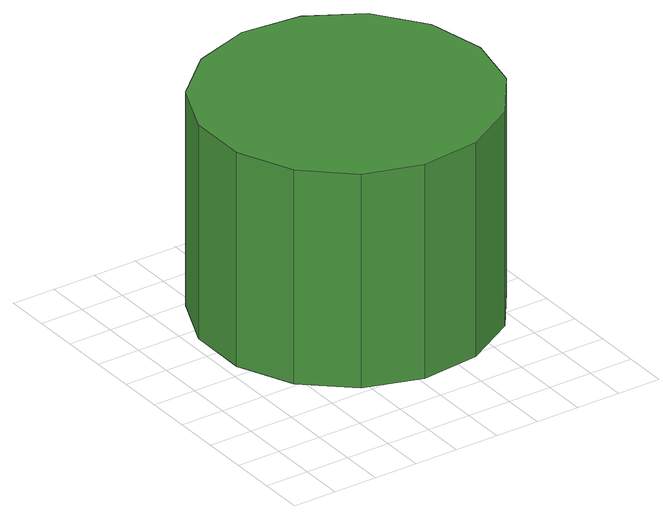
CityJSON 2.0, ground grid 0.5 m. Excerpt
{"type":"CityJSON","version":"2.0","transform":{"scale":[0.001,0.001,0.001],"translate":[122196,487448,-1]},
"CityObjects":{
"tree1":{"type":"SolitaryVegetationObject","attributes":{"function":"something"},"geometry":[{"type":"MultiSurface","lod":"1","boundaries":[[[0,1,2,3,4,5,6,7,8,9,10,11,12,13,14]],[[15,16,17,18,19,20,21,22,23,24,25,26,27,28,29]],[[0,29,28,1]],[[1,28,27,2]],[[2,27,26,3]],[[3,26,25,4]],[[4,25,24,5]],[[5,24,23,6]],[[6,23,22,7]],[[7,22,21,8]],[[8,21,20,9]],[[9,20,19,10]],[[10,19,18,11]],[[11,18,17,12]],[[12,17,16,13]],[[13,16,15,14]],[[14,15,29,0]]]}]}
},
"vertices":[
[3879,2504,3381],[3737,3172,3381],[3336,3724,3381],[2745,4065,3381],[2066,4136,3381],[1417,3925,3381],[909,3469,3381],[632,2845,3381],[632,2163,3381],[909,1539,3381],[1417,1082,3381],[2066,871,3381],[2745,943,3381],[3336,1284,3381],[3737,1836,3381],[3737,1836,875],[3336,1284,875],[2745,943,875],[2066,871,875],[1417,1082,875],[909,1539,875],[632,2163,875],[632,2845,875],[909,3469,875],[1417,3925,875],[2066,4136,875],[2745,4065,875],[3336,3724,875],[3737,3172,875],[3879,2504,875]
]}
